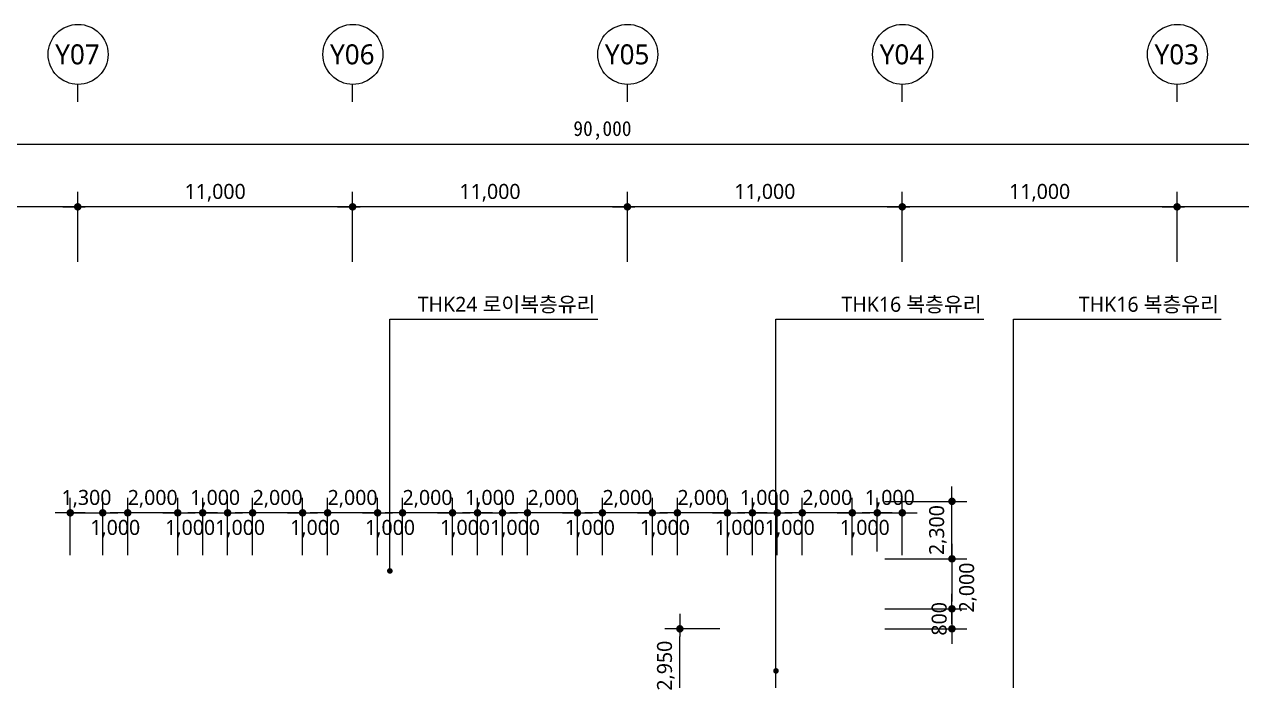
# Model space of a CAD drawing. Header units: millimetres. Extents: x 4937160 to 6265723, y 243853 to 348825.
# Drawn here: x 5151386 to 5200107, y 322571 to 348825 of the extents above; entities that cross this region are included whole.
import ezdxf
from ezdxf.enums import TextEntityAlignment as Align

# ---------------------------------------------------------------- set-up
doc = ezdxf.new("R2010")
doc.units = ezdxf.units.MM
doc.layers.get('0').update_dxf_attribs({"linetype": 'CONTINUOUS'})
for name, color, linetype, lineweight in [('A-AXIS-BUBL', 7, 'CONTINUOUS', 25), ('A-MKXS-TEXT2', 7, 'CONTINUOUS', 25), ('A-XXXX-TXT2', 3, 'CONTINUOUS', 25)]:
    doc.layers.add(name, color=color, linetype=linetype, lineweight=lineweight)
doc.layers.add('DIM', color=7, linetype='CONTINUOUS')
doc.styles.add('HY울릉도L', font='')
doc.styles.add('돋움체', font='')
doc.styles.add('맑은고딕', font='malgun.ttf')
doc.styles.get('HY울릉도L').set_extended_font_data('HYwulM')
doc.styles.get('돋움체').set_extended_font_data('DotumChe')
doc.dimstyles.new('CDIM', dxfattribs={"dimtxt": 3, "dimasz": 1.5, "dimexe": 2, "dimexo": 1, "dimgap": 1, "dimtad": 1, "dimdec": 0, "dimrnd": 0.5, "dimzin": 0, "dimdsep": 32, "dimlunit": 6, "dimtxsty": 'HY울릉도L', "dimblk1": '_CIDOT', "dimblk2": '_CIDOT', "dimsah": 1, "dimcen": 5.5, "dimclrd": 2, "dimclre": 2, "dimclrt": 7, "dimadec": 0, "dimazin": 0, "dimtfac": 1, "dimtdec": 0, "dimtix": 1, "dimtmove": 2, "dimatfit": 1, "dimldrblk": '_CIDOT', "dimfxl": 1, "dimtolj": 1, "dimtzin": 0, "dimlwd": -1, "dimarcsym": 0})

# ---------------------------------------------------------------- blocks, each defined once
blk = doc.blocks.new('_CIDOT')
at = {"color": 0, "linetype": 'ByBlock'}
blk.add_line((2, 0), (-1, 0), dxfattribs=at)
at = {"color": 0, "linetype": 'ByBlock', "const_width": 0.5}
blk.add_lwpolyline([(-0.25, 0, 1), (0.25, 0, 1)], format="xyb", close=True, dxfattribs=at)
blk = doc.blocks.new('*D986')
at = {"layer": 'DIM', "lineweight": -2, "transparency": 16777216}
for p, q in [((5197523, 339325), (5197523, 342125)), ((5208523, 339325), (5208523, 342125))]:
    blk.add_line(p, q, dxfattribs=at)
at = {"layer": 'DIM', "transparency": 16777216}
blk.add_line((5208223, 341525), (5197823, 341525), dxfattribs=at)
at = {"layer": 'DIM', "transparency": 16777216, "xscale": 300, "yscale": 300, "zscale": 300}
for p, rotation in [((5197523, 341525), 179.9999999998739), ((5208523, 341525), 359.9999999998739)]:
    blk.add_blockref('_CIDOT', p, dxfattribs=dict(at, rotation=rotation))
at = {"layer": 'DIM', "color": 3, "transparency": 16777216, "insert": (5203023, 342087), "char_height": 600, "attachment_point": 5, "style": '맑은고딕'}
blk.add_mtext('\\A1;11,000', dxfattribs=at)
blk = doc.blocks.new('*D987')
at = {"layer": 'DIM', "lineweight": -2, "transparency": 16777216}
for p, q in [((5186523, 339325), (5186523, 342125)), ((5197523, 339325), (5197523, 342125))]:
    blk.add_line(p, q, dxfattribs=at)
at = {"layer": 'DIM', "transparency": 16777216}
blk.add_line((5197223, 341525), (5186823, 341525), dxfattribs=at)
at = {"layer": 'DIM', "transparency": 16777216, "xscale": 300, "yscale": 300, "zscale": 300}
for p, rotation in [((5186523, 341525), 179.999999999869), ((5197523, 341525), 359.999999999869)]:
    blk.add_blockref('_CIDOT', p, dxfattribs=dict(at, rotation=rotation))
at = {"layer": 'DIM', "color": 3, "transparency": 16777216, "insert": (5192023, 342087), "char_height": 600, "attachment_point": 5, "style": '맑은고딕'}
blk.add_mtext('\\A1;11,000', dxfattribs=at)
blk = doc.blocks.new('*D988')
at = {"layer": 'DIM', "lineweight": -2, "transparency": 16777216}
for p, q in [((5175523, 339325), (5175523, 342125)), ((5186523, 339325), (5186523, 342125))]:
    blk.add_line(p, q, dxfattribs=at)
at = {"layer": 'DIM', "transparency": 16777216}
blk.add_line((5186223, 341525), (5175823, 341525), dxfattribs=at)
at = {"layer": 'DIM', "transparency": 16777216, "xscale": 300, "yscale": 300, "zscale": 300}
for p, rotation in [((5175523, 341525), 179.9999999998739), ((5186523, 341525), 359.9999999998739)]:
    blk.add_blockref('_CIDOT', p, dxfattribs=dict(at, rotation=rotation))
at = {"layer": 'DIM', "color": 3, "transparency": 16777216, "insert": (5181023, 342087), "char_height": 600, "attachment_point": 5, "style": '맑은고딕'}
blk.add_mtext('\\A1;11,000', dxfattribs=at)
blk = doc.blocks.new('*D989')
at = {"layer": 'DIM', "lineweight": -2, "transparency": 16777216}
for p, q in [((5164523, 339325), (5164523, 342125)), ((5175523, 339325), (5175523, 342125))]:
    blk.add_line(p, q, dxfattribs=at)
at = {"layer": 'DIM', "transparency": 16777216}
blk.add_line((5175223, 341525), (5164823, 341525), dxfattribs=at)
at = {"layer": 'DIM', "transparency": 16777216, "xscale": 300, "yscale": 300, "zscale": 300}
for p, rotation in [((5164523, 341525), 179.999999999869), ((5175523, 341525), 359.999999999869)]:
    blk.add_blockref('_CIDOT', p, dxfattribs=dict(at, rotation=rotation))
at = {"layer": 'DIM', "color": 3, "transparency": 16777216, "insert": (5170023, 342087), "char_height": 600, "attachment_point": 5, "style": '맑은고딕'}
blk.add_mtext('\\A1;11,000', dxfattribs=at)
blk = doc.blocks.new('*D990')
at = {"layer": 'DIM', "lineweight": -2, "transparency": 16777216}
for p, q in [((5153523, 339325), (5153523, 342125)), ((5164523, 339325), (5164523, 342125))]:
    blk.add_line(p, q, dxfattribs=at)
at = {"layer": 'DIM', "transparency": 16777216}
blk.add_line((5164223, 341525), (5153823, 341525), dxfattribs=at)
at = {"layer": 'DIM', "transparency": 16777216, "xscale": 300, "yscale": 300, "zscale": 300}
for p, rotation in [((5153523, 341525), 179.9999999998739), ((5164523, 341525), 359.9999999998739)]:
    blk.add_blockref('_CIDOT', p, dxfattribs=dict(at, rotation=rotation))
at = {"layer": 'DIM', "color": 3, "transparency": 16777216, "insert": (5159023, 342087), "char_height": 600, "attachment_point": 5, "style": '맑은고딕'}
blk.add_mtext('\\A1;11,000', dxfattribs=at)
blk = doc.blocks.new('*D991')
at = {"layer": 'DIM', "lineweight": -2, "transparency": 16777216}
for p, q in [((5142523, 339325), (5142523, 342125)), ((5153523, 339325), (5153523, 342125))]:
    blk.add_line(p, q, dxfattribs=at)
at = {"layer": 'DIM', "transparency": 16777216}
blk.add_line((5153223, 341525), (5142823, 341525), dxfattribs=at)
at = {"layer": 'DIM', "transparency": 16777216, "xscale": 300, "yscale": 300, "zscale": 300, "rotation": 180}
blk.add_blockref('_CIDOT', (5142523, 341525), dxfattribs=at)
at = {"layer": 'DIM', "transparency": 16777216, "xscale": 300, "yscale": 300, "zscale": 300}
blk.add_blockref('_CIDOT', (5153523, 341525), dxfattribs=at)
at = {"layer": 'DIM', "color": 3, "transparency": 16777216, "insert": (5148023, 342087), "char_height": 600, "attachment_point": 5, "style": '맑은고딕'}
blk.add_mtext('\\A1;11,000', dxfattribs=at)
blk = doc.blocks.new('*D1012')
at = {"layer": 'DIM', "lineweight": -2, "transparency": 16777216}
for p, q in [((5129523, 339225), (5129523, 344425)), ((5219523, 339225), (5219523, 344425))]:
    blk.add_line(p, q, dxfattribs=at)
at = {"layer": 'DIM', "transparency": 16777216}
blk.add_line((5219223, 344025), (5129823, 344025), dxfattribs=at)
at = {"layer": 'DIM', "transparency": 16777216, "xscale": 300, "yscale": 300, "zscale": 300}
for p, rotation in [((5129523, 344025), 179.9999999999366), ((5219523, 344025), 359.9999999999366)]:
    blk.add_blockref('_CIDOT', p, dxfattribs=dict(at, rotation=rotation))
at = {"layer": 'DIM', "color": 3, "transparency": 16777216, "insert": (5174523, 344582), "char_height": 600, "attachment_point": 5, "style": '돋움체'}
blk.add_mtext('\\A1;90,000', dxfattribs=at)
blk = doc.blocks.new('*D1084')
at = {"layer": 'DIM', "lineweight": -2, "transparency": 16777216}
for p, q in [((5155523, 327593), (5155523, 329884)), ((5157523, 327593), (5157523, 329884))]:
    blk.add_line(p, q, dxfattribs=at)
at = {"layer": 'DIM', "transparency": 16777216}
for p, q in [((5155223, 329284), (5154923, 329284)), ((5157523, 329284), (5155523, 329284)), ((5157823, 329284), (5158123, 329284))]:
    blk.add_line(p, q, dxfattribs=at)
at = {"layer": 'DIM', "transparency": 16777216, "xscale": 300, "yscale": 300, "zscale": 300}
blk.add_blockref('_CIDOT', (5155523, 329284), dxfattribs=at)
at = {"layer": 'DIM', "transparency": 16777216, "xscale": 300, "yscale": 300, "zscale": 300, "rotation": 180}
blk.add_blockref('_CIDOT', (5157523, 329284), dxfattribs=at)
at = {"layer": 'DIM', "color": 3, "transparency": 16777216, "insert": (5156523, 329844), "char_height": 600, "attachment_point": 5, "style": '맑은고딕'}
blk.add_mtext('\\A1;2,000', dxfattribs=at)
blk = doc.blocks.new('*D1085')
at = {"layer": 'DIM', "lineweight": -2, "transparency": 16777216}
for p, q in [((5154523, 327593), (5154523, 329884)), ((5155523, 327593), (5155523, 329884))]:
    blk.add_line(p, q, dxfattribs=at)
at = {"layer": 'DIM', "transparency": 16777216}
blk.add_line((5155223, 329284), (5154823, 329284), dxfattribs=at)
at = {"layer": 'DIM', "transparency": 16777216, "xscale": 300, "yscale": 300, "zscale": 300, "rotation": 180}
blk.add_blockref('_CIDOT', (5154523, 329284), dxfattribs=at)
at = {"layer": 'DIM', "transparency": 16777216, "xscale": 300, "yscale": 300, "zscale": 300}
blk.add_blockref('_CIDOT', (5155523, 329284), dxfattribs=at)
at = {"layer": 'DIM', "color": 3, "transparency": 16777216, "insert": (5155023, 328646), "char_height": 600, "attachment_point": 5, "style": '맑은고딕'}
blk.add_mtext('\\A1;1,000', dxfattribs=at)
blk = doc.blocks.new('*D1086')
at = {"layer": 'DIM', "lineweight": -2, "transparency": 16777216}
for p, q in [((5153223, 327593), (5153223, 329884)), ((5154523, 327593), (5154523, 329884))]:
    blk.add_line(p, q, dxfattribs=at)
at = {"layer": 'DIM', "transparency": 16777216}
for p, q in [((5152923, 329284), (5152623, 329284)), ((5153223, 329284), (5154523, 329284)), ((5154823, 329284), (5155123, 329284))]:
    blk.add_line(p, q, dxfattribs=at)
at = {"layer": 'DIM', "transparency": 16777216, "xscale": 300, "yscale": 300, "zscale": 300}
blk.add_blockref('_CIDOT', (5153223, 329284), dxfattribs=at)
at = {"layer": 'DIM', "transparency": 16777216, "xscale": 300, "yscale": 300, "zscale": 300, "rotation": 180}
blk.add_blockref('_CIDOT', (5154523, 329284), dxfattribs=at)
at = {"layer": 'DIM', "color": 3, "transparency": 16777216, "insert": (5153873, 329846), "char_height": 600, "attachment_point": 5, "style": '맑은고딕'}
blk.add_mtext('\\A1;1,300', dxfattribs=at)
blk = doc.blocks.new('*D1087')
at = {"layer": 'DIM', "lineweight": -2, "transparency": 16777216}
for p, q in [((5160523, 327593), (5160523, 329884)), ((5162523, 327593), (5162523, 329884))]:
    blk.add_line(p, q, dxfattribs=at)
at = {"layer": 'DIM', "transparency": 16777216}
for p, q in [((5160223, 329284), (5159923, 329284)), ((5162523, 329284), (5160523, 329284)), ((5162823, 329284), (5163123, 329284))]:
    blk.add_line(p, q, dxfattribs=at)
at = {"layer": 'DIM', "transparency": 16777216, "xscale": 300, "yscale": 300, "zscale": 300}
blk.add_blockref('_CIDOT', (5160523, 329284), dxfattribs=at)
at = {"layer": 'DIM', "transparency": 16777216, "xscale": 300, "yscale": 300, "zscale": 300, "rotation": 180}
blk.add_blockref('_CIDOT', (5162523, 329284), dxfattribs=at)
at = {"layer": 'DIM', "color": 3, "transparency": 16777216, "insert": (5161523, 329844), "char_height": 600, "attachment_point": 5, "style": '맑은고딕'}
blk.add_mtext('\\A1;2,000', dxfattribs=at)
blk = doc.blocks.new('*D1088')
at = {"layer": 'DIM', "lineweight": -2, "transparency": 16777216}
for p, q in [((5159523, 327593), (5159523, 329884)), ((5160523, 327593), (5160523, 329884))]:
    blk.add_line(p, q, dxfattribs=at)
at = {"layer": 'DIM', "transparency": 16777216}
blk.add_line((5160223, 329284), (5159823, 329284), dxfattribs=at)
at = {"layer": 'DIM', "transparency": 16777216, "xscale": 300, "yscale": 300, "zscale": 300, "rotation": 180}
blk.add_blockref('_CIDOT', (5159523, 329284), dxfattribs=at)
at = {"layer": 'DIM', "transparency": 16777216, "xscale": 300, "yscale": 300, "zscale": 300}
blk.add_blockref('_CIDOT', (5160523, 329284), dxfattribs=at)
at = {"layer": 'DIM', "color": 3, "transparency": 16777216, "insert": (5160023, 328646), "char_height": 600, "attachment_point": 5, "style": '맑은고딕'}
blk.add_mtext('\\A1;1,000', dxfattribs=at)
blk = doc.blocks.new('*D1089')
at = {"layer": 'DIM', "lineweight": -2, "transparency": 16777216}
for p, q in [((5158523, 327593), (5158523, 329884)), ((5159523, 327593), (5159523, 329884))]:
    blk.add_line(p, q, dxfattribs=at)
at = {"layer": 'DIM', "transparency": 16777216}
for p, q in [((5158223, 329284), (5157923, 329284)), ((5158523, 329284), (5159523, 329284)), ((5159823, 329284), (5160123, 329284))]:
    blk.add_line(p, q, dxfattribs=at)
at = {"layer": 'DIM', "transparency": 16777216, "xscale": 300, "yscale": 300, "zscale": 300}
blk.add_blockref('_CIDOT', (5158523, 329284), dxfattribs=at)
at = {"layer": 'DIM', "transparency": 16777216, "xscale": 300, "yscale": 300, "zscale": 300, "rotation": 180}
blk.add_blockref('_CIDOT', (5159523, 329284), dxfattribs=at)
at = {"layer": 'DIM', "color": 3, "transparency": 16777216, "insert": (5159023, 329846), "char_height": 600, "attachment_point": 5, "style": '맑은고딕'}
blk.add_mtext('\\A1;1,000', dxfattribs=at)
blk = doc.blocks.new('*D1090')
at = {"layer": 'DIM', "lineweight": -2, "transparency": 16777216}
for p, q in [((5157523, 327593), (5157523, 329884)), ((5158523, 327593), (5158523, 329884))]:
    blk.add_line(p, q, dxfattribs=at)
at = {"layer": 'DIM', "transparency": 16777216}
blk.add_line((5157823, 329284), (5158223, 329284), dxfattribs=at)
at = {"layer": 'DIM', "transparency": 16777216, "xscale": 300, "yscale": 300, "zscale": 300, "rotation": 180}
blk.add_blockref('_CIDOT', (5157523, 329284), dxfattribs=at)
at = {"layer": 'DIM', "transparency": 16777216, "xscale": 300, "yscale": 300, "zscale": 300}
blk.add_blockref('_CIDOT', (5158523, 329284), dxfattribs=at)
at = {"layer": 'DIM', "color": 3, "transparency": 16777216, "insert": (5158023, 328646), "char_height": 600, "attachment_point": 5, "style": '맑은고딕'}
blk.add_mtext('\\A1;1,000', dxfattribs=at)
blk = doc.blocks.new('*D1091')
at = {"layer": 'DIM', "lineweight": -2, "transparency": 16777216}
for p, q in [((5185823, 327443), (5189114, 327443)), ((5185823, 325443), (5189114, 325443))]:
    blk.add_line(p, q, dxfattribs=at)
at = {"layer": 'DIM', "transparency": 16777216}
blk.add_line((5188514, 327143), (5188514, 325743), dxfattribs=at)
at = {"layer": 'DIM', "transparency": 16777216, "xscale": 300, "yscale": 300, "zscale": 300}
for p, rotation in [((5188514, 327443), 90), ((5188514, 325443), 270)]:
    blk.add_blockref('_CIDOT', p, dxfattribs=dict(at, rotation=rotation))
at = {"layer": 'DIM', "color": 3, "transparency": 16777216, "insert": (5189153, 326293), "char_height": 600, "attachment_point": 5, "rotation": 90, "style": '맑은고딕'}
blk.add_mtext('\\A1;2,000', dxfattribs=at)
blk = doc.blocks.new('*D1092')
at = {"layer": 'DIM', "transparency": 16777216}
for p, q in [((5188514, 330043), (5188514, 330343)), ((5188514, 327443), (5188514, 329743)), ((5188514, 327143), (5188514, 326843))]:
    blk.add_line(p, q, dxfattribs=at)
at = {"layer": 'DIM', "lineweight": -2, "transparency": 16777216}
for p, q in [((5185823, 329743), (5189114, 329743)), ((5185823, 327443), (5189114, 327443))]:
    blk.add_line(p, q, dxfattribs=at)
at = {"layer": 'DIM', "transparency": 16777216, "xscale": 300, "yscale": 300, "zscale": 300}
for p, rotation in [((5188514, 329743), 270), ((5188514, 327443), 90)]:
    blk.add_blockref('_CIDOT', p, dxfattribs=dict(at, rotation=rotation))
at = {"layer": 'DIM', "color": 3, "transparency": 16777216, "insert": (5187953, 328593), "char_height": 600, "attachment_point": 5, "rotation": 90, "style": '맑은고딕'}
blk.add_mtext('\\A1;2,300', dxfattribs=at)
blk = doc.blocks.new('*D1093')
at = {"layer": 'DIM', "transparency": 16777216}
for p, q in [((5188514, 325743), (5188514, 326043)), ((5188514, 325443), (5188514, 324643)), ((5188514, 324343), (5188514, 324043))]:
    blk.add_line(p, q, dxfattribs=at)
at = {"layer": 'DIM', "lineweight": -2, "transparency": 16777216}
for p, q in [((5185823, 325443), (5189114, 325443)), ((5185823, 324643), (5189114, 324643))]:
    blk.add_line(p, q, dxfattribs=at)
at = {"layer": 'DIM', "transparency": 16777216, "xscale": 300, "yscale": 300, "zscale": 300}
for p, rotation in [((5188514, 325443), 270), ((5188514, 324643), 90)]:
    blk.add_blockref('_CIDOT', p, dxfattribs=dict(at, rotation=rotation))
at = {"layer": 'DIM', "color": 3, "transparency": 16777216, "insert": (5188004, 325043), "char_height": 600, "attachment_point": 5, "rotation": 90, "style": '맑은고딕'}
blk.add_mtext('\\A1;800', dxfattribs=at)
blk = doc.blocks.new('*D1094')
at = {"layer": 'DIM', "lineweight": -2, "transparency": 16777216}
for p, q in [((5163523, 327593), (5163523, 329884)), ((5165523, 327593), (5165523, 329884))]:
    blk.add_line(p, q, dxfattribs=at)
at = {"layer": 'DIM', "transparency": 16777216}
for p, q in [((5163223, 329284), (5162923, 329284)), ((5165523, 329284), (5163523, 329284)), ((5165823, 329284), (5166123, 329284))]:
    blk.add_line(p, q, dxfattribs=at)
at = {"layer": 'DIM', "transparency": 16777216, "xscale": 300, "yscale": 300, "zscale": 300}
blk.add_blockref('_CIDOT', (5163523, 329284), dxfattribs=at)
at = {"layer": 'DIM', "transparency": 16777216, "xscale": 300, "yscale": 300, "zscale": 300, "rotation": 180}
blk.add_blockref('_CIDOT', (5165523, 329284), dxfattribs=at)
at = {"layer": 'DIM', "color": 3, "transparency": 16777216, "insert": (5164523, 329844), "char_height": 600, "attachment_point": 5, "style": '맑은고딕'}
blk.add_mtext('\\A1;2,000', dxfattribs=at)
blk = doc.blocks.new('*D1095')
at = {"layer": 'DIM', "lineweight": -2, "transparency": 16777216}
for p, q in [((5162523, 327593), (5162523, 329884)), ((5163523, 327593), (5163523, 329884))]:
    blk.add_line(p, q, dxfattribs=at)
at = {"layer": 'DIM', "transparency": 16777216}
blk.add_line((5163223, 329284), (5162823, 329284), dxfattribs=at)
at = {"layer": 'DIM', "transparency": 16777216, "xscale": 300, "yscale": 300, "zscale": 300, "rotation": 180}
blk.add_blockref('_CIDOT', (5162523, 329284), dxfattribs=at)
at = {"layer": 'DIM', "transparency": 16777216, "xscale": 300, "yscale": 300, "zscale": 300}
blk.add_blockref('_CIDOT', (5163523, 329284), dxfattribs=at)
at = {"layer": 'DIM', "color": 3, "transparency": 16777216, "insert": (5163023, 328646), "char_height": 600, "attachment_point": 5, "style": '맑은고딕'}
blk.add_mtext('\\A1;1,000', dxfattribs=at)
blk = doc.blocks.new('*D1096')
at = {"layer": 'DIM', "lineweight": -2, "transparency": 16777216}
for p, q in [((5166523, 327593), (5166523, 329884)), ((5168523, 327593), (5168523, 329884))]:
    blk.add_line(p, q, dxfattribs=at)
at = {"layer": 'DIM', "transparency": 16777216}
for p, q in [((5166223, 329284), (5165923, 329284)), ((5168523, 329284), (5166523, 329284)), ((5168823, 329284), (5169123, 329284))]:
    blk.add_line(p, q, dxfattribs=at)
at = {"layer": 'DIM', "transparency": 16777216, "xscale": 300, "yscale": 300, "zscale": 300}
blk.add_blockref('_CIDOT', (5166523, 329284), dxfattribs=at)
at = {"layer": 'DIM', "transparency": 16777216, "xscale": 300, "yscale": 300, "zscale": 300, "rotation": 180}
blk.add_blockref('_CIDOT', (5168523, 329284), dxfattribs=at)
at = {"layer": 'DIM', "color": 3, "transparency": 16777216, "insert": (5167523, 329844), "char_height": 600, "attachment_point": 5, "style": '맑은고딕'}
blk.add_mtext('\\A1;2,000', dxfattribs=at)
blk = doc.blocks.new('*D1097')
at = {"layer": 'DIM', "lineweight": -2, "transparency": 16777216}
for p, q in [((5165523, 327593), (5165523, 329884)), ((5166523, 327593), (5166523, 329884))]:
    blk.add_line(p, q, dxfattribs=at)
at = {"layer": 'DIM', "transparency": 16777216}
blk.add_line((5166223, 329284), (5165823, 329284), dxfattribs=at)
at = {"layer": 'DIM', "transparency": 16777216, "xscale": 300, "yscale": 300, "zscale": 300, "rotation": 180}
blk.add_blockref('_CIDOT', (5165523, 329284), dxfattribs=at)
at = {"layer": 'DIM', "transparency": 16777216, "xscale": 300, "yscale": 300, "zscale": 300}
blk.add_blockref('_CIDOT', (5166523, 329284), dxfattribs=at)
at = {"layer": 'DIM', "color": 3, "transparency": 16777216, "insert": (5166023, 328646), "char_height": 600, "attachment_point": 5, "style": '맑은고딕'}
blk.add_mtext('\\A1;1,000', dxfattribs=at)
blk = doc.blocks.new('*D1098')
at = {"layer": 'DIM', "lineweight": -2, "transparency": 16777216}
for p, q in [((5171523, 327593), (5171523, 329884)), ((5173523, 327593), (5173523, 329884))]:
    blk.add_line(p, q, dxfattribs=at)
at = {"layer": 'DIM', "transparency": 16777216}
for p, q in [((5171223, 329284), (5170923, 329284)), ((5173523, 329284), (5171523, 329284)), ((5173823, 329284), (5174123, 329284))]:
    blk.add_line(p, q, dxfattribs=at)
at = {"layer": 'DIM', "transparency": 16777216, "xscale": 300, "yscale": 300, "zscale": 300}
blk.add_blockref('_CIDOT', (5171523, 329284), dxfattribs=at)
at = {"layer": 'DIM', "transparency": 16777216, "xscale": 300, "yscale": 300, "zscale": 300, "rotation": 180}
blk.add_blockref('_CIDOT', (5173523, 329284), dxfattribs=at)
at = {"layer": 'DIM', "color": 3, "transparency": 16777216, "insert": (5172523, 329844), "char_height": 600, "attachment_point": 5, "style": '맑은고딕'}
blk.add_mtext('\\A1;2,000', dxfattribs=at)
blk = doc.blocks.new('*D1099')
at = {"layer": 'DIM', "lineweight": -2, "transparency": 16777216}
for p, q in [((5170523, 327593), (5170523, 329884)), ((5171523, 327593), (5171523, 329884))]:
    blk.add_line(p, q, dxfattribs=at)
at = {"layer": 'DIM', "transparency": 16777216}
blk.add_line((5171223, 329284), (5170823, 329284), dxfattribs=at)
at = {"layer": 'DIM', "transparency": 16777216, "xscale": 300, "yscale": 300, "zscale": 300, "rotation": 180}
blk.add_blockref('_CIDOT', (5170523, 329284), dxfattribs=at)
at = {"layer": 'DIM', "transparency": 16777216, "xscale": 300, "yscale": 300, "zscale": 300}
blk.add_blockref('_CIDOT', (5171523, 329284), dxfattribs=at)
at = {"layer": 'DIM', "color": 3, "transparency": 16777216, "insert": (5171023, 328646), "char_height": 600, "attachment_point": 5, "style": '맑은고딕'}
blk.add_mtext('\\A1;1,000', dxfattribs=at)
blk = doc.blocks.new('*D1100')
at = {"layer": 'DIM', "lineweight": -2, "transparency": 16777216}
for p, q in [((5174523, 327593), (5174523, 329884)), ((5176523, 327593), (5176523, 329884))]:
    blk.add_line(p, q, dxfattribs=at)
at = {"layer": 'DIM', "transparency": 16777216}
for p, q in [((5174223, 329284), (5173923, 329284)), ((5176523, 329284), (5174523, 329284)), ((5176823, 329284), (5177123, 329284))]:
    blk.add_line(p, q, dxfattribs=at)
at = {"layer": 'DIM', "transparency": 16777216, "xscale": 300, "yscale": 300, "zscale": 300}
blk.add_blockref('_CIDOT', (5174523, 329284), dxfattribs=at)
at = {"layer": 'DIM', "transparency": 16777216, "xscale": 300, "yscale": 300, "zscale": 300, "rotation": 180}
blk.add_blockref('_CIDOT', (5176523, 329284), dxfattribs=at)
at = {"layer": 'DIM', "color": 3, "transparency": 16777216, "insert": (5175523, 329844), "char_height": 600, "attachment_point": 5, "style": '맑은고딕'}
blk.add_mtext('\\A1;2,000', dxfattribs=at)
blk = doc.blocks.new('*D1101')
at = {"layer": 'DIM', "lineweight": -2, "transparency": 16777216}
for p, q in [((5173523, 327593), (5173523, 329884)), ((5174523, 327593), (5174523, 329884))]:
    blk.add_line(p, q, dxfattribs=at)
at = {"layer": 'DIM', "transparency": 16777216}
blk.add_line((5174223, 329284), (5173823, 329284), dxfattribs=at)
at = {"layer": 'DIM', "transparency": 16777216, "xscale": 300, "yscale": 300, "zscale": 300, "rotation": 180}
blk.add_blockref('_CIDOT', (5173523, 329284), dxfattribs=at)
at = {"layer": 'DIM', "transparency": 16777216, "xscale": 300, "yscale": 300, "zscale": 300}
blk.add_blockref('_CIDOT', (5174523, 329284), dxfattribs=at)
at = {"layer": 'DIM', "color": 3, "transparency": 16777216, "insert": (5174023, 328646), "char_height": 600, "attachment_point": 5, "style": '맑은고딕'}
blk.add_mtext('\\A1;1,000', dxfattribs=at)
blk = doc.blocks.new('*D1102')
at = {"layer": 'DIM', "lineweight": -2, "transparency": 16777216}
for p, q in [((5177523, 327593), (5177523, 329884)), ((5179523, 327593), (5179523, 329884))]:
    blk.add_line(p, q, dxfattribs=at)
at = {"layer": 'DIM', "transparency": 16777216}
for p, q in [((5177223, 329284), (5176923, 329284)), ((5179523, 329284), (5177523, 329284)), ((5179823, 329284), (5180123, 329284))]:
    blk.add_line(p, q, dxfattribs=at)
at = {"layer": 'DIM', "transparency": 16777216, "xscale": 300, "yscale": 300, "zscale": 300}
blk.add_blockref('_CIDOT', (5177523, 329284), dxfattribs=at)
at = {"layer": 'DIM', "transparency": 16777216, "xscale": 300, "yscale": 300, "zscale": 300, "rotation": 180}
blk.add_blockref('_CIDOT', (5179523, 329284), dxfattribs=at)
at = {"layer": 'DIM', "color": 3, "transparency": 16777216, "insert": (5178523, 329844), "char_height": 600, "attachment_point": 5, "style": '맑은고딕'}
blk.add_mtext('\\A1;2,000', dxfattribs=at)
blk = doc.blocks.new('*D1103')
at = {"layer": 'DIM', "lineweight": -2, "transparency": 16777216}
for p, q in [((5176523, 327593), (5176523, 329884)), ((5177523, 327593), (5177523, 329884))]:
    blk.add_line(p, q, dxfattribs=at)
at = {"layer": 'DIM', "transparency": 16777216}
blk.add_line((5177223, 329284), (5176823, 329284), dxfattribs=at)
at = {"layer": 'DIM', "transparency": 16777216, "xscale": 300, "yscale": 300, "zscale": 300, "rotation": 180}
blk.add_blockref('_CIDOT', (5176523, 329284), dxfattribs=at)
at = {"layer": 'DIM', "transparency": 16777216, "xscale": 300, "yscale": 300, "zscale": 300}
blk.add_blockref('_CIDOT', (5177523, 329284), dxfattribs=at)
at = {"layer": 'DIM', "color": 3, "transparency": 16777216, "insert": (5177023, 328646), "char_height": 600, "attachment_point": 5, "style": '맑은고딕'}
blk.add_mtext('\\A1;1,000', dxfattribs=at)
blk = doc.blocks.new('*D1104')
at = {"layer": 'DIM', "lineweight": -2, "transparency": 16777216}
for p, q in [((5182523, 327593), (5182523, 329884)), ((5184523, 327593), (5184523, 329884))]:
    blk.add_line(p, q, dxfattribs=at)
at = {"layer": 'DIM', "transparency": 16777216}
for p, q in [((5182223, 329284), (5181923, 329284)), ((5184523, 329284), (5182523, 329284)), ((5184823, 329284), (5185123, 329284))]:
    blk.add_line(p, q, dxfattribs=at)
at = {"layer": 'DIM', "transparency": 16777216, "xscale": 300, "yscale": 300, "zscale": 300}
blk.add_blockref('_CIDOT', (5182523, 329284), dxfattribs=at)
at = {"layer": 'DIM', "transparency": 16777216, "xscale": 300, "yscale": 300, "zscale": 300, "rotation": 180}
blk.add_blockref('_CIDOT', (5184523, 329284), dxfattribs=at)
at = {"layer": 'DIM', "color": 3, "transparency": 16777216, "insert": (5183523, 329844), "char_height": 600, "attachment_point": 5, "style": '맑은고딕'}
blk.add_mtext('\\A1;2,000', dxfattribs=at)
blk = doc.blocks.new('*D1105')
at = {"layer": 'DIM', "lineweight": -2, "transparency": 16777216}
for p, q in [((5181523, 327593), (5181523, 329884)), ((5182523, 327593), (5182523, 329884))]:
    blk.add_line(p, q, dxfattribs=at)
at = {"layer": 'DIM', "transparency": 16777216}
blk.add_line((5182223, 329284), (5181823, 329284), dxfattribs=at)
at = {"layer": 'DIM', "transparency": 16777216, "xscale": 300, "yscale": 300, "zscale": 300, "rotation": 180}
blk.add_blockref('_CIDOT', (5181523, 329284), dxfattribs=at)
at = {"layer": 'DIM', "transparency": 16777216, "xscale": 300, "yscale": 300, "zscale": 300}
blk.add_blockref('_CIDOT', (5182523, 329284), dxfattribs=at)
at = {"layer": 'DIM', "color": 3, "transparency": 16777216, "insert": (5182023, 328646), "char_height": 600, "attachment_point": 5, "style": '맑은고딕'}
blk.add_mtext('\\A1;1,000', dxfattribs=at)
blk = doc.blocks.new('*D1106')
at = {"layer": 'DIM', "lineweight": -2, "transparency": 16777216}
for p, q in [((5169523, 327593), (5169523, 329884)), ((5170523, 327593), (5170523, 329884))]:
    blk.add_line(p, q, dxfattribs=at)
at = {"layer": 'DIM', "transparency": 16777216}
for p, q in [((5169223, 329284), (5168923, 329284)), ((5169523, 329284), (5170523, 329284)), ((5170823, 329284), (5171123, 329284))]:
    blk.add_line(p, q, dxfattribs=at)
at = {"layer": 'DIM', "transparency": 16777216, "xscale": 300, "yscale": 300, "zscale": 300}
blk.add_blockref('_CIDOT', (5169523, 329284), dxfattribs=at)
at = {"layer": 'DIM', "transparency": 16777216, "xscale": 300, "yscale": 300, "zscale": 300, "rotation": 180}
blk.add_blockref('_CIDOT', (5170523, 329284), dxfattribs=at)
at = {"layer": 'DIM', "color": 3, "transparency": 16777216, "insert": (5170023, 329846), "char_height": 600, "attachment_point": 5, "style": '맑은고딕'}
blk.add_mtext('\\A1;1,000', dxfattribs=at)
blk = doc.blocks.new('*D1107')
at = {"layer": 'DIM', "lineweight": -2, "transparency": 16777216}
for p, q in [((5168523, 327593), (5168523, 329884)), ((5169523, 327593), (5169523, 329884))]:
    blk.add_line(p, q, dxfattribs=at)
at = {"layer": 'DIM', "transparency": 16777216}
blk.add_line((5168823, 329284), (5169223, 329284), dxfattribs=at)
at = {"layer": 'DIM', "transparency": 16777216, "xscale": 300, "yscale": 300, "zscale": 300, "rotation": 180}
blk.add_blockref('_CIDOT', (5168523, 329284), dxfattribs=at)
at = {"layer": 'DIM', "transparency": 16777216, "xscale": 300, "yscale": 300, "zscale": 300}
blk.add_blockref('_CIDOT', (5169523, 329284), dxfattribs=at)
at = {"layer": 'DIM', "color": 3, "transparency": 16777216, "insert": (5169023, 328646), "char_height": 600, "attachment_point": 5, "style": '맑은고딕'}
blk.add_mtext('\\A1;1,000', dxfattribs=at)
blk = doc.blocks.new('*D1108')
at = {"layer": 'DIM', "lineweight": -2, "transparency": 16777216}
for p, q in [((5180523, 327593), (5180523, 329884)), ((5181523, 327593), (5181523, 329884))]:
    blk.add_line(p, q, dxfattribs=at)
at = {"layer": 'DIM', "transparency": 16777216}
for p, q in [((5180223, 329284), (5179923, 329284)), ((5180523, 329284), (5181523, 329284)), ((5181823, 329284), (5182123, 329284))]:
    blk.add_line(p, q, dxfattribs=at)
at = {"layer": 'DIM', "transparency": 16777216, "xscale": 300, "yscale": 300, "zscale": 300}
blk.add_blockref('_CIDOT', (5180523, 329284), dxfattribs=at)
at = {"layer": 'DIM', "transparency": 16777216, "xscale": 300, "yscale": 300, "zscale": 300, "rotation": 180}
blk.add_blockref('_CIDOT', (5181523, 329284), dxfattribs=at)
at = {"layer": 'DIM', "color": 3, "transparency": 16777216, "insert": (5181023, 329846), "char_height": 600, "attachment_point": 5, "style": '맑은고딕'}
blk.add_mtext('\\A1;1,000', dxfattribs=at)
blk = doc.blocks.new('*D1109')
at = {"layer": 'DIM', "lineweight": -2, "transparency": 16777216}
for p, q in [((5179523, 327593), (5179523, 329884)), ((5180523, 327593), (5180523, 329884))]:
    blk.add_line(p, q, dxfattribs=at)
at = {"layer": 'DIM', "transparency": 16777216}
blk.add_line((5179823, 329284), (5180223, 329284), dxfattribs=at)
at = {"layer": 'DIM', "transparency": 16777216, "xscale": 300, "yscale": 300, "zscale": 300, "rotation": 180}
blk.add_blockref('_CIDOT', (5179523, 329284), dxfattribs=at)
at = {"layer": 'DIM', "transparency": 16777216, "xscale": 300, "yscale": 300, "zscale": 300}
blk.add_blockref('_CIDOT', (5180523, 329284), dxfattribs=at)
at = {"layer": 'DIM', "color": 3, "transparency": 16777216, "insert": (5180023, 328646), "char_height": 600, "attachment_point": 5, "style": '맑은고딕'}
blk.add_mtext('\\A1;1,000', dxfattribs=at)
blk = doc.blocks.new('*D1110')
at = {"layer": 'DIM', "lineweight": -2, "transparency": 16777216}
for p, q in [((5185523, 327743), (5185523, 329884)), ((5186523, 327593), (5186523, 329884))]:
    blk.add_line(p, q, dxfattribs=at)
at = {"layer": 'DIM', "transparency": 16777216}
for p, q in [((5185223, 329284), (5184923, 329284)), ((5185523, 329284), (5186523, 329284)), ((5186823, 329284), (5187123, 329284))]:
    blk.add_line(p, q, dxfattribs=at)
at = {"layer": 'DIM', "transparency": 16777216, "xscale": 300, "yscale": 300, "zscale": 300}
blk.add_blockref('_CIDOT', (5185523, 329284), dxfattribs=at)
at = {"layer": 'DIM', "transparency": 16777216, "xscale": 300, "yscale": 300, "zscale": 300, "rotation": 180}
blk.add_blockref('_CIDOT', (5186523, 329284), dxfattribs=at)
at = {"layer": 'DIM', "color": 3, "transparency": 16777216, "insert": (5186023, 329846), "char_height": 600, "attachment_point": 5, "style": '맑은고딕'}
blk.add_mtext('\\A1;1,000', dxfattribs=at)
blk = doc.blocks.new('*D1111')
at = {"layer": 'DIM', "lineweight": -2, "transparency": 16777216}
for p, q in [((5184523, 327593), (5184523, 329884)), ((5185523, 327743), (5185523, 329884))]:
    blk.add_line(p, q, dxfattribs=at)
at = {"layer": 'DIM', "transparency": 16777216}
blk.add_line((5184823, 329284), (5185223, 329284), dxfattribs=at)
at = {"layer": 'DIM', "transparency": 16777216, "xscale": 300, "yscale": 300, "zscale": 300, "rotation": 180}
blk.add_blockref('_CIDOT', (5184523, 329284), dxfattribs=at)
at = {"layer": 'DIM', "transparency": 16777216, "xscale": 300, "yscale": 300, "zscale": 300}
blk.add_blockref('_CIDOT', (5185523, 329284), dxfattribs=at)
at = {"layer": 'DIM', "color": 3, "transparency": 16777216, "insert": (5185023, 328646), "char_height": 600, "attachment_point": 5, "style": '맑은고딕'}
blk.add_mtext('\\A1;1,000', dxfattribs=at)
blk = doc.blocks.new('*D1112')
at = {"layer": 'DIM', "lineweight": -2, "transparency": 16777216}
for p, q in [((5179223, 324643), (5177022, 324643)), ((5179223, 321693), (5177022, 321693))]:
    blk.add_line(p, q, dxfattribs=at)
at = {"layer": 'DIM', "transparency": 16777216}
blk.add_line((5177622, 321993), (5177622, 324343), dxfattribs=at)
at = {"layer": 'DIM', "transparency": 16777216, "xscale": 300, "yscale": 300, "zscale": 300}
for p, rotation in [((5177622, 324643), 90), ((5177622, 321693), 270)]:
    blk.add_blockref('_CIDOT', p, dxfattribs=dict(at, rotation=rotation))
at = {"layer": 'DIM', "color": 3, "transparency": 16777216, "insert": (5177061, 323168), "char_height": 600, "attachment_point": 5, "rotation": 90, "style": '맑은고딕'}
blk.add_mtext('\\A1;2,950', dxfattribs=at)

msp = doc.modelspace()

# ---------------------------------------------------------------- linework, layer by layer
at = {"layer": 'A-AXIS-BUBL', "ltscale": 0.2}
for p, q in [((5153523.5, 345724.9), (5153523.5, 346425)), ((5164523.5, 345724.9), (5164523.5, 346425)), ((5175523.5, 345724.9), (5175523.5, 346425)), ((5186523.5, 345724.9), (5186523.5, 346425)), ((5197523.5, 345724.9), (5197523.5, 346425))]:
    msp.add_line(p, q, dxfattribs=at)
for centre in [(5153535.2, 347624.9), (5164535.2, 347624.9), (5175535.2, 347624.9), (5186535.2, 347624.9), (5197535.2, 347624.9)]:
    msp.add_circle(centre, 1200, dxfattribs=at)
at = {"layer": 'A-MKXS-TEXT2'}
for p, q in [((5166015.5, 326959.8), (5166015.5, 337024.9)), ((5166015.5, 337024.9), (5174336.6, 337024.9)), ((5181469.4, 275064.5), (5181469.4, 337024.9)), ((5181469.4, 337024.9), (5189790.4, 337024.9)), ((5190970.1, 276012.6), (5190970.1, 337024.9)), ((5190970.1, 337024.9), (5199291.2, 337024.9))]:
    msp.add_line(p, q, dxfattribs=at)
at = {"layer": 'A-MKXS-TEXT2', "const_width": 112.5}
for points in [[(5166015.5, 326903.6, 1), (5166015.5, 327016.1, 1)], [(5181469.4, 322904, 1), (5181469.4, 323016.5, 1)]]:
    msp.add_lwpolyline(points, format="xyb", close=True, dxfattribs=at)

# ---------------------------------------------------------------- texts
at = {"layer": 'A-MKXS-TEXT2', "style": '맑은고딕'}
for s, p in [('THK24 로이복층유리', (5174242.7, 337624.9)), ('THK16 복층유리', (5189696.5, 337624.9)), ('THK16 복층유리', (5199197.3, 337624.9))]:
    msp.add_text(s, height=600, dxfattribs=at).set_placement(p, align=Align.MIDDLE_RIGHT)
at = {"layer": 'A-XXXX-TXT2', "ltscale": 0.2, "style": '맑은고딕'}
for s, p in [('Y07', (5153511.7, 347624.9)), ('Y06', (5164511.7, 347624.9)), ('Y05', (5175511.7, 347624.9)), ('Y04', (5186511.7, 347624.9)), ('Y03', (5197511.7, 347624.9))]:
    msp.add_text(s, height=800, dxfattribs=at).set_placement(p, align=Align.MIDDLE_CENTER)

# ---------------------------------------------------------------- dimensions: what is measured, and where the dimension line sits
at = {"layer": 'DIM'}
for p1, p2, distance, override, picture, middle in [((5219523.5, 339024.9), (5129523.5, 339024.9), -5000, {"dimscale": 200, "dimtxsty": '돋움체', "dimclrd": 256, "dimclre": 256, "dimclrt": 3}, '*D1012', (5174523.5, 344582.1)), ((5153523.5, 339024.9), (5142523.5, 339024.9), -2500, {"dimscale": 200, "dimexe": 3, "dimexo": 1.5, "dimtxsty": '맑은고딕', "dimclrd": 256, "dimclre": 256, "dimclrt": 3}, '*D991', (5148023.5, 342086.9)), ((5164523.5, 339024.9), (5153523.5, 339024.9), -2500, {"dimscale": 200, "dimexe": 3, "dimexo": 1.5, "dimtxsty": '맑은고딕', "dimclrd": 256, "dimclre": 256, "dimclrt": 3}, '*D990', (5159023.5, 342086.9)), ((5175523.5, 339024.9), (5164523.5, 339024.9), -2500, {"dimscale": 200, "dimexe": 3, "dimexo": 1.5, "dimtxsty": '맑은고딕', "dimclrd": 256, "dimclre": 256, "dimclrt": 3}, '*D989', (5170023.5, 342086.9)), ((5186523.5, 339024.9), (5175523.5, 339024.9), -2500, {"dimscale": 200, "dimexe": 3, "dimexo": 1.5, "dimtxsty": '맑은고딕', "dimclrd": 256, "dimclre": 256, "dimclrt": 3}, '*D988', (5181023.5, 342086.9)), ((5197523.5, 339024.9), (5186523.5, 339024.9), -2500, {"dimscale": 200, "dimexe": 3, "dimexo": 1.5, "dimtxsty": '맑은고딕', "dimclrd": 256, "dimclre": 256, "dimclrt": 3}, '*D987', (5192023.5, 342086.9)), ((5208523.5, 339024.9), (5197523.5, 339024.9), -2500, {"dimscale": 200, "dimexe": 3, "dimexo": 1.5, "dimtxsty": '맑은고딕', "dimclrd": 256, "dimclre": 256, "dimclrt": 3}, '*D986', (5203023.5, 342086.9))]:
    dim = msp.add_aligned_dim(p1=p1, p2=p2, distance=distance, dimstyle='CDIM', override=override, dxfattribs=at)
    dim.commit()
    dim.dimension.update_dxf_attribs({"geometry": picture, "text_midpoint": middle})
for base, p1, p2, angle, picture, middle in [((5188513.8, 329743.3), (5185523.5, 327443.3), (5185523.5, 329743.3), 90, '*D1092', (5187953.5, 328593.3)), ((5155523.5, 329283.6), (5157523.5, 327293.3), (5155523.5, 327293.3), 180, '*D1084', (5156523.5, 329843.9)), ((5160523.5, 329283.6), (5162523.5, 327293.3), (5160523.5, 327293.3), 180, '*D1087', (5161523.5, 329843.9)), ((5163523.5, 329283.6), (5165523.5, 327293.3), (5163523.5, 327293.3), 180, '*D1094', (5164523.5, 329843.9)), ((5166523.5, 329283.6), (5168523.5, 327293.3), (5166523.5, 327293.3), 180, '*D1096', (5167523.5, 329843.9)), ((5171523.5, 329283.6), (5173523.5, 327293.3), (5171523.5, 327293.3), 180, '*D1098', (5172523.5, 329843.9)), ((5174523.5, 329283.6), (5176523.5, 327293.3), (5174523.5, 327293.3), 180, '*D1100', (5175523.5, 329843.9)), ((5177523.5, 329283.6), (5179523.5, 327293.3), (5177523.5, 327293.3), 180, '*D1102', (5178523.5, 329843.9)), ((5182523.5, 329283.6), (5184523.5, 327293.3), (5182523.5, 327293.3), 180, '*D1104', (5183523.5, 329843.9)), ((5188513.8, 324643.3), (5185523.5, 325443.3), (5185523.5, 324643.3), 270, '*D1093', (5188003.8, 325043.3)), ((5177621.5, 324643.3), (5179523.5, 321693.3), (5179523.5, 324643.3), 90, '*D1112', (5177061.2, 323168.3))]:
    dim = msp.add_linear_dim(base=base, p1=p1, p2=p2, angle=angle, dimstyle='CDIM', override={"dimscale": 200, "dimexe": 3, "dimexo": 1.5, "dimtxsty": '맑은고딕', "dimclrd": 256, "dimclre": 256, "dimclrt": 3}, dxfattribs=at)
    dim.commit()
    dim.dimension.update_dxf_attribs({"geometry": picture, "text_midpoint": middle})
for base, p1, p2, picture, middle in [((5154523.5, 329283.6), (5153223.5, 327293.3), (5154523.5, 327293.3), '*D1086', (5153873.5, 329845.6)), ((5159523.5, 329283.6), (5158523.5, 327293.3), (5159523.5, 327293.3), '*D1089', (5159023.5, 329845.6)), ((5170523.5, 329283.6), (5169523.5, 327293.3), (5170523.5, 327293.3), '*D1106', (5170023.5, 329845.6)), ((5181523.5, 329283.6), (5180523.5, 327293.3), (5181523.5, 327293.3), '*D1108', (5181023.5, 329845.6)), ((5186523.5, 329283.6), (5185523.5, 327443.3), (5186523.5, 327293.3), '*D1110', (5186023.5, 329845.6))]:
    dim = msp.add_linear_dim(base=base, p1=p1, p2=p2, dimstyle='CDIM', override={"dimscale": 200, "dimexe": 3, "dimexo": 1.5, "dimtxsty": '맑은고딕', "dimclrd": 256, "dimclre": 256, "dimclrt": 3}, dxfattribs=at)
    dim.commit()
    dim.dimension.update_dxf_attribs({"geometry": picture, "text_midpoint": middle})
for base, p1, p2, angle, picture, middle in [((5154523.5, 329283.6), (5155523.5, 327293.3), (5154523.5, 327293.3), 180, '*D1085', (5155023.5, 328645.6)), ((5159523.5, 329283.6), (5160523.5, 327293.3), (5159523.5, 327293.3), 180, '*D1088', (5160023.5, 328645.6)), ((5162523.5, 329283.6), (5163523.5, 327293.3), (5162523.5, 327293.3), 180, '*D1095', (5163023.5, 328645.6)), ((5165523.5, 329283.6), (5166523.5, 327293.3), (5165523.5, 327293.3), 180, '*D1097', (5166023.5, 328645.6)), ((5170523.5, 329283.6), (5171523.5, 327293.3), (5170523.5, 327293.3), 180, '*D1099', (5171023.5, 328645.6)), ((5173523.5, 329283.6), (5174523.5, 327293.3), (5173523.5, 327293.3), 180, '*D1101', (5174023.5, 328645.6)), ((5176523.5, 329283.6), (5177523.5, 327293.3), (5176523.5, 327293.3), 180, '*D1103', (5177023.5, 328645.6)), ((5181523.5, 329283.6), (5182523.5, 327293.3), (5181523.5, 327293.3), 180, '*D1105', (5182023.5, 328645.6)), ((5188513.8, 325443.3), (5185523.5, 327443.3), (5185523.5, 325443.3), 270, '*D1091', (5189153.5, 326293.3))]:
    dim = msp.add_linear_dim(base=base, p1=p1, p2=p2, angle=angle, dimstyle='CDIM', override={"dimscale": 200, "dimexe": 3, "dimexo": 1.5, "dimtxsty": '맑은고딕', "dimclrd": 256, "dimclre": 256, "dimclrt": 3}, dxfattribs=at)
    dim.commit()
    dim.dimension.update_dxf_attribs({"geometry": picture, "text_midpoint": middle, "dimtype": 160})
for base, p1, p2, picture, middle in [((5158523.5, 329283.6), (5157523.5, 327293.3), (5158523.5, 327293.3), '*D1090', (5158023.5, 328645.6)), ((5169523.5, 329283.6), (5168523.5, 327293.3), (5169523.5, 327293.3), '*D1107', (5169023.5, 328645.6)), ((5180523.5, 329283.6), (5179523.5, 327293.3), (5180523.5, 327293.3), '*D1109', (5180023.5, 328645.6)), ((5185523.5, 329283.6), (5184523.5, 327293.3), (5185523.5, 327443.3), '*D1111', (5185023.5, 328645.6))]:
    dim = msp.add_linear_dim(base=base, p1=p1, p2=p2, dimstyle='CDIM', override={"dimscale": 200, "dimexe": 3, "dimexo": 1.5, "dimtxsty": '맑은고딕', "dimclrd": 256, "dimclre": 256, "dimclrt": 3}, dxfattribs=at)
    dim.commit()
    dim.dimension.update_dxf_attribs({"geometry": picture, "text_midpoint": middle, "dimtype": 160})

doc.saveas('drawing.dxf')
